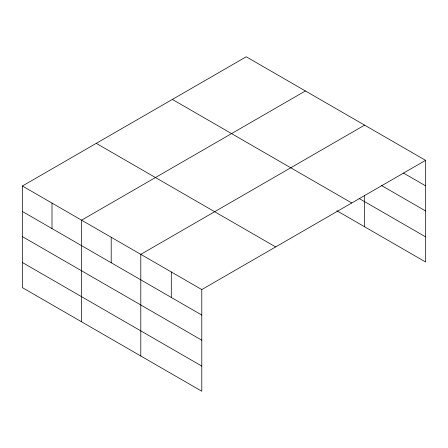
<?xml version="1.0" encoding="UTF-8"?>
<svg xmlns="http://www.w3.org/2000/svg" width="448" height="448" viewBox="0 0 448 448"><rect width="100%" height="100%" fill="white"/><g stroke="black" fill="none" stroke-linecap="round" stroke-linejoin="round"><path stroke-width="0.67" d="M425.6 160.35L246.215 56.784L22.4 185.998L22.4 287.65L201.785 391.216L201.785 289.57L425.6 160.35L425.6 262.002L336.823 210.745M305.413 90.961L81.598 220.175L81.598 321.826M364.61 125.138L140.795 254.358L140.795 356.003M403.474 173.062L425.6 185.836M381.349 185.422L425.6 210.969M359.173 198.514L425.6 236.869M172.357 99.422L351.742 202.994M96.258 143.36L275.643 246.926M22.4 185.998L201.785 289.57M22.4 211.484L201.785 315.056M22.4 236.622L201.785 340.189M22.4 262.517L201.785 366.083M364.61 195.356L364.61 226.789M171.293 271.964L171.293 297.45M111.199 237.266L111.199 262.752M52.002 203.09L52.002 228.575"/></g></svg>
